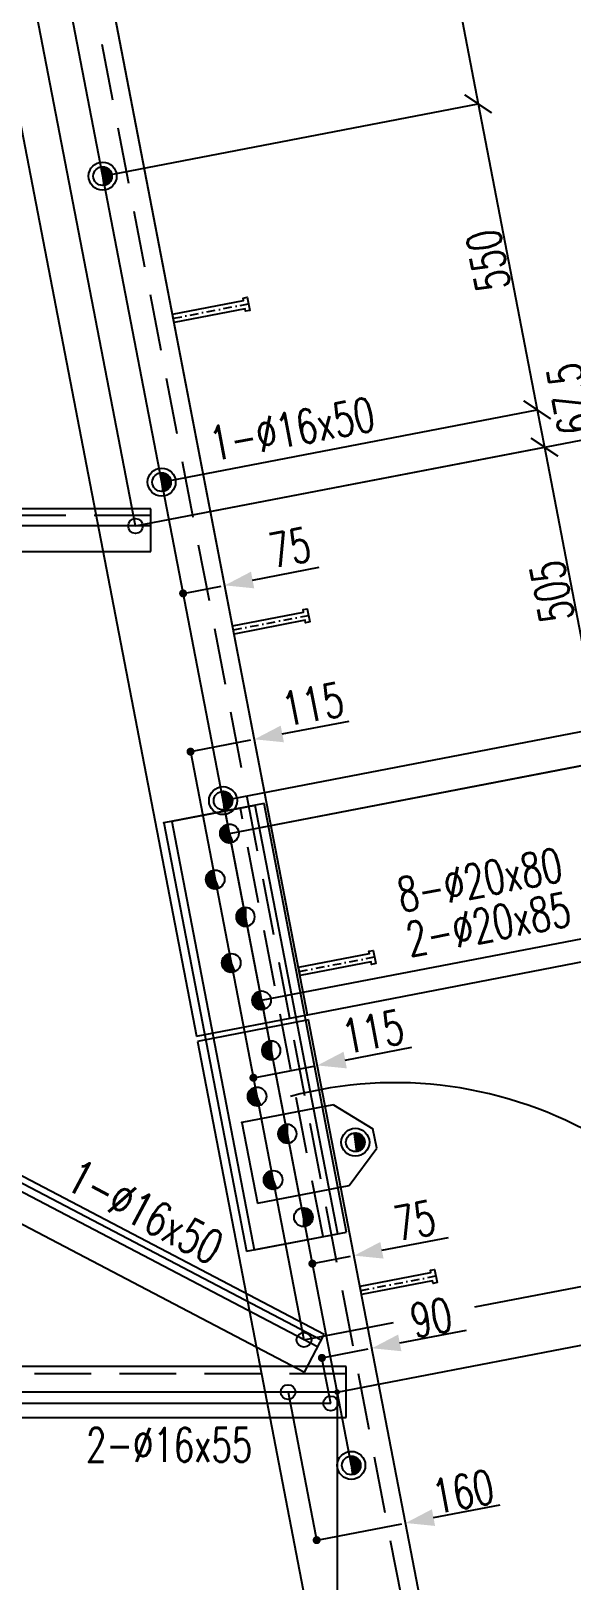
# Model space of a CAD drawing. Extents: x 533388 to 549608, y -33951 to -22449.
# Drawn here: x 546391 to 547346, y -30107 to -27372 of the extents above; entities that cross this region are included whole.
import ezdxf

# ---------------------------------------------------------------- set-up
doc = ezdxf.new("R2010")
doc.units = 0
doc.header["$LTSCALE"] = 200
doc.header["$MEASUREMENT"] = 0
doc.linetypes.add('DASHDOT', pattern=[1, 0.5, -0.25, 0, -0.25])
doc.linetypes.add('DASHED', pattern=[0.75, 0.5, -0.25])
doc.layers.get('0').update_dxf_attribs({"linetype": 'CONTINUOUS'})
for name, color, linetype in [('ASSI', 6, 'CONTINUOUS'), ('Echelon', 1, 'CONTINUOUS'), ('FORI', 2, 'CONTINUOUS'), ('LINEA_ANG', 2, 'CONTINUOUS'), ('LINEE_PIASTRA', 2, 'CONTINUOUS'), ('LINEE_PIASTRE', 2, 'CONTINUOUS'), ('LS', 7, 'CONTINUOUS'), ('MZ', 6, 'DASHDOT'), ('PIASTRE', 5, 'CONTINUOUS'), ('QT_MAL', 7, 'CONTINUOUS'), ('QT_MPR', 7, 'CONTINUOUS'), ('QT_MSP', 7, 'CONTINUOUS'), ('TRAT-Y', 7, 'DASHED')]:
    doc.layers.add(name, color=color, linetype=linetype)
doc.styles.add('QUOTE', font='ROMANS8.SHX', dxfattribs={"width": 0.7})
doc.styles.add('RS', font='ROMANS8.shx', dxfattribs={"width": 0.7})
doc.styles.get("Standard").update_dxf_attribs({"font": 'ROMANS8.SHX', "width": 0.7})
doc.dimstyles.new('FRECCE1', dxfattribs={"dimtxt": 60, "dimasz": 6.66, "dimexe": 0, "dimexo": 0, "dimgap": 1, "dimtad": 1, "dimzin": 0, "dimdsep": 46, "dimtxsty": 'RS', "dimblk1": 'QUOTP', "dimblk2": 'QUOTF', "dimsah": 1, "dimcen": 0, "dimclrd": 2, "dimclre": 2, "dimclrt": 7, "dimadec": 0, "dimazin": 0, "dimtfac": 1, "dimtix": 1, "dimtmove": 2, "dimatfit": 3, "dimldrblk": 'QUOTP', "dimfxl": 1, "dimtolj": 1, "dimtzin": 0, "dimarcsym": 0})
doc.dimstyles.new('TRATTO', dxfattribs={"dimscale": 0, "dimtxt": 60, "dimasz": 40, "dimexe": 0, "dimexo": 0, "dimgap": 5, "dimtad": 1, "dimrnd": 0.5, "dimdsep": 46, "dimtxsty": 'RS', "dimblk1": 'OBLIQUE', "dimblk2": 'OBLIQUE', "dimsah": 1, "dimcen": 0.09, "dimclrd": 2, "dimclre": 2, "dimclrt": 7, "dimadec": 0, "dimazin": 0, "dimtfac": 1, "dimtix": 1, "dimtmove": 2, "dimatfit": 3, "dimfxl": 1, "dimtolj": 1, "dimtzin": 0, "dimarcsym": 0})

# ---------------------------------------------------------------- blocks, each defined once
blk = doc.blocks.new('ASSE98')
blk.add_line((0, 0), (1, 0))
at = {"color": 7, "style": 'QUOTE', "width": 0.5, "flags": 1}
for tag, p in [('TI', (1.38308, 6.82731)), ('DI_S', (1.38308, 6.42178)), ('D_S', (1.38308, 6.02092)), ('E_S', (1.38308, 5.68065)), ('NFORI', (1.36454, 5.29792)), ('ALAR', (1.36349, 4.93246)), ('FAM', (1.3775, 4.54645)), ('ALA', (1.38308, 4.19257)), ('DISP2', (1.38308, 3.84971)), ('DISP1', (1.38308, 3.50686)), ('PINZAF', (1.38308, 3.164)), ('PINZAI', (1.38308, 2.82114)), ('TRP', (1.38308, 2.47829)), ('NP', (1.38308, 2.13543)), ('SV', (1.38308, 1.79257)), ('PESO', (1.38308, 1.44971)), ('QUA', (1.38308, 1.10686)), ('LUN', (1.38308, 0.764)), ('PROF', (1.38308, 0.42114)), ('POS', (1.38308, 0.07829))]:
    blk.add_attdef(tag, p, '', height=0.2, dxfattribs=at)
at = {"color": 7, "flags": 1}
for tag, p in [('LAV1', (3.07431, 6.82847)), ('LAV2', (3.07431, 6.49513)), ('LAV3', (3.07431, 6.1618)), ('LAV4', (3.07431, 5.82847)), ('LAV5', (3.07431, 5.49513)), ('LAV6', (3.07431, 5.1618)), ('LAV7', (3.07431, 4.82847)), ('LAV8', (3.07431, 4.49513)), ('LAV9', (3.07431, 4.1618)), ('LAV10', (3.07431, 3.82847))]:
    blk.add_attdef(tag, p, '', height=0.2, dxfattribs=at)
blk = doc.blocks.new('16')
blk.add_circle((0, 0), 1)
blk = doc.blocks.new('P20')
at = {"color": 0}
for p, q in [((0, 0.98), (0.02, 1)), ((0, 0.94), (0.06, 1)), ((1, -0.01), (0, 0.99)), ((0, 0.89), (0.1, 0.99)), ((0, 0.85), (0.14, 0.99)), ((0, 0.8), (0.18, 0.98)), ((0, 0.76), (0.22, 0.98)), ((0, 0.71), (0.25, 0.97)), ((0, 0.67), (0.29, 0.96)), ((1, -0.05), (0, 0.95)), ((0, 0.62), (0.32, 0.95)), ((0, 0.58), (0.36, 0.93)), ((0, 0.53), (0.39, 0.92)), ((0, 0.49), (0.42, 0.91)), ((1, -0.09), (0, 0.9)), ((0, 0.44), (0.45, 0.89)), ((0, 0.4), (0.48, 0.88)), ((0.99, -0.13), (0, 0.86)), ((0, 0.35), (0.51, 0.86)), ((0, 0.31), (0.54, 0.84)), ((0, 0.26), (0.56, 0.83)), ((0.99, -0.17), (0, 0.81)), ((0, 0.22), (0.59, 0.81)), ((0, 0.17), (0.61, 0.79)), ((0.98, -0.21), (0, 0.77)), ((0, 0.13), (0.64, 0.77)), ((0, 0.08), (0.66, 0.75)), ((0, 0.04), (0.69, 0.73)), ((0.97, -0.25), (0, 0.72)), ((0, -0.01), (0.71, 0.7)), ((0.96, -0.28), (0, 0.68)), ((0, -0.05), (0.73, 0.68)), ((0, -0.1), (0.75, 0.66)), ((0.95, -0.32), (0, 0.63)), ((0, -0.14), (0.77, 0.63)), ((0, -0.19), (0.79, 0.61)), ((0.94, -0.35), (0, 0.59)), ((0, -0.23), (0.81, 0.58)), ((0, -0.28), (0.83, 0.56)), ((0.92, -0.38), (0, 0.54)), ((0, -0.32), (0.85, 0.53)), ((0.91, -0.41), (0, 0.5)), ((0, -0.36), (0.87, 0.5)), ((0, -0.41), (0.88, 0.47)), ((0.9, -0.44), (0, 0.45)), ((0, -0.45), (0.9, 0.44)), ((0.88, -0.47), (0, 0.41)), ((0, -0.5), (0.91, 0.41)), ((0, -0.54), (0.92, 0.38)), ((0.87, -0.5), (0, 0.36)), ((0, -0.59), (0.94, 0.35)), ((0.85, -0.53), (0, 0.32)), ((0, -0.63), (0.95, 0.31)), ((0, -0.68), (0.96, 0.28)), ((0.83, -0.56), (0, 0.27)), ((0, -0.72), (0.97, 0.25)), ((0.81, -0.58), (0, 0.23)), ((0, -0.77), (0.98, 0.21)), ((0.79, -0.61), (0, 0.18)), ((0, -0.81), (0.99, 0.17)), ((0.77, -0.63), (0, 0.14)), ((0, -0.86), (0.99, 0.13)), ((0.75, -0.66), (0, 0.09)), ((0, -0.9), (1, 0.09)), ((0.73, -0.68), (0, 0.05)), ((0, -0.95), (1, 0.05)), ((0.71, -0.7), (0, 0.01)), ((0, -0.99), (1, 0.01)), ((1, 0.04), (0.04, 1)), ((1, 0.09), (0.09, 1)), ((0.99, 0.14), (0.14, 0.99)), ((0.98, 0.19), (0.19, 0.98)), ((0.97, 0.25), (0.25, 0.97)), ((0.95, 0.31), (0.31, 0.95)), ((0.92, 0.38), (0.38, 0.92)), ((0.88, 0.47), (0.47, 0.88)), ((0.81, 0.59), (0.59, 0.81)), ((0.69, -0.73), (0, -0.04)), ((0.66, -0.75), (0, -0.08)), ((0.64, -0.77), (0, -0.13)), ((0.61, -0.79), (0, -0.17)), ((0.59, -0.81), (0, -0.22)), ((0.56, -0.83), (0, -0.26)), ((0.54, -0.84), (0, -0.31)), ((0.51, -0.86), (0, -0.35)), ((0.48, -0.88), (0, -0.4)), ((0.45, -0.89), (0, -0.44)), ((0.42, -0.91), (0, -0.49)), ((0.39, -0.92), (0, -0.53)), ((0.36, -0.93), (0, -0.58)), ((0.32, -0.95), (0, -0.62)), ((0.29, -0.96), (0, -0.67)), ((0.25, -0.97), (0, -0.71)), ((0.22, -0.98), (0, -0.76)), ((0.18, -0.98), (0, -0.8)), ((0.14, -0.99), (0, -0.85)), ((0.1, -0.99), (0, -0.89)), ((0.04, -1), (1, -0.04)), ((0.09, -1), (1, -0.09)), ((0.14, -0.99), (0.99, -0.14)), ((0.19, -0.98), (0.98, -0.19)), ((0.25, -0.97), (0.97, -0.25)), ((0.31, -0.95), (0.95, -0.31)), ((0.38, -0.92), (0.92, -0.38)), ((0.47, -0.88), (0.88, -0.47)), ((0.59, -0.81), (0.81, -0.59))]:
    blk.add_line(p, q, dxfattribs=at)
for radius in [1.5, 1]:
    blk.add_circle((0, 0), radius)
blk = doc.blocks.new('MRKR_98')
blk.add_point((0, 0))
at = {"color": 7, "style": 'QUOTE', "width": 0.5, "flags": 1}
for tag, p in [('TI', (3.73, 6.83)), ('NFORI', (3.72, 5.3)), ('DI_S', (3.73, 6.42)), ('D_S', (3.73, 6.02)), ('E_S', (3.73, 5.68)), ('AUX2', (3.71, 4.93)), ('AUX1', (3.73, 4.19)), ('FAM', (3.73, 4.55)), ('COMMESSA', (3.73, 3.85)), ('MD', (3.73, 3.51)), ('MP', (3.73, 3.16)), ('LARGHEZZA', (3.73, 2.82)), ('SPESSORE', (3.73, 2.48)), ('NP', (3.73, 2.14)), ('SV', (3.73, 1.79)), ('PESO', (3.73, 1.45)), ('QUA', (3.73, 1.11)), ('LUN', (3.73, 0.76)), ('PROF', (3.73, 0.42)), ('POS', (3.73, 0.08))]:
    blk.add_attdef(tag, p, '', height=0.2, dxfattribs=at)
at = {"color": 7, "flags": 1}
for tag, p in [('LAV1', (5.26, 6.88)), ('LAV2', (5.26, 6.55)), ('LAV3', (5.26, 6.21)), ('LAV4', (5.26, 5.88)), ('LAV5', (5.26, 5.55)), ('LAV6', (5.26, 5.21)), ('LAV7', (5.26, 4.88)), ('LAV8', (5.26, 4.55)), ('LAV9', (5.26, 4.21)), ('LAV10', (5.26, 3.88))]:
    blk.add_attdef(tag, p, '', height=0.2, dxfattribs=at)
blk = doc.blocks.new('20')
at = {"color": 0}
for p, q in [((0, 0.98), (0.02, 1)), ((0, 0.94), (0.06, 1)), ((1, -0.01), (0, 0.99)), ((0, 0.89), (0.1, 0.99)), ((0, 0.85), (0.14, 0.99)), ((0, 0.8), (0.18, 0.98)), ((0, 0.76), (0.22, 0.98)), ((0, 0.71), (0.25, 0.97)), ((0, 0.67), (0.29, 0.96)), ((1, -0.05), (0, 0.95)), ((0, 0.62), (0.32, 0.95)), ((0, 0.58), (0.36, 0.93)), ((0, 0.53), (0.39, 0.92)), ((0, 0.49), (0.42, 0.91)), ((1, -0.09), (0, 0.9)), ((0, 0.44), (0.45, 0.89)), ((0, 0.4), (0.48, 0.88)), ((0.99, -0.13), (0, 0.86)), ((0, 0.35), (0.51, 0.86)), ((0, 0.31), (0.54, 0.84)), ((0, 0.26), (0.56, 0.83)), ((0.99, -0.17), (0, 0.81)), ((0, 0.22), (0.59, 0.81)), ((0, 0.17), (0.61, 0.79)), ((0.98, -0.21), (0, 0.77)), ((0, 0.13), (0.64, 0.77)), ((0, 0.08), (0.66, 0.75)), ((0, 0.04), (0.69, 0.73)), ((0.97, -0.25), (0, 0.72)), ((0, -0.01), (0.71, 0.7)), ((0.96, -0.28), (0, 0.68)), ((0, -0.05), (0.73, 0.68)), ((0, -0.1), (0.75, 0.66)), ((0.95, -0.32), (0, 0.63)), ((0, -0.14), (0.77, 0.63)), ((0, -0.19), (0.79, 0.61)), ((0.94, -0.35), (0, 0.59)), ((0, -0.23), (0.81, 0.58)), ((0, -0.28), (0.83, 0.56)), ((0.92, -0.38), (0, 0.54)), ((0, -0.32), (0.85, 0.53)), ((0.91, -0.41), (0, 0.5)), ((0, -0.36), (0.87, 0.5)), ((0, -0.41), (0.88, 0.47)), ((0.9, -0.44), (0, 0.45)), ((0, -0.45), (0.9, 0.44)), ((0.88, -0.47), (0, 0.41)), ((0, -0.5), (0.91, 0.41)), ((0, -0.54), (0.92, 0.38)), ((0.87, -0.5), (0, 0.36)), ((0, -0.59), (0.94, 0.35)), ((0.85, -0.53), (0, 0.32)), ((0, -0.63), (0.95, 0.31)), ((0, -0.68), (0.96, 0.28)), ((0.83, -0.56), (0, 0.27)), ((0, -0.72), (0.97, 0.25)), ((0.81, -0.58), (0, 0.23)), ((0, -0.77), (0.98, 0.21)), ((0.79, -0.61), (0, 0.18)), ((0, -0.81), (0.99, 0.17)), ((0.77, -0.63), (0, 0.14)), ((0, -0.86), (0.99, 0.13)), ((0.75, -0.66), (0, 0.09)), ((0, -0.9), (1, 0.09)), ((0.73, -0.68), (0, 0.05)), ((0, -0.95), (1, 0.05)), ((0.71, -0.7), (0, 0.01)), ((0, -0.99), (1, 0.01)), ((1, 0.04), (0.04, 1)), ((1, 0.09), (0.09, 1)), ((0.99, 0.14), (0.14, 0.99)), ((0.98, 0.19), (0.19, 0.98)), ((0.97, 0.25), (0.25, 0.97)), ((0.95, 0.31), (0.31, 0.95)), ((0.92, 0.38), (0.38, 0.92)), ((0.88, 0.47), (0.47, 0.88)), ((0.81, 0.59), (0.59, 0.81)), ((0.69, -0.73), (0, -0.04)), ((0.66, -0.75), (0, -0.08)), ((0.64, -0.77), (0, -0.13)), ((0.61, -0.79), (0, -0.17)), ((0.59, -0.81), (0, -0.22)), ((0.56, -0.83), (0, -0.26)), ((0.54, -0.84), (0, -0.31)), ((0.51, -0.86), (0, -0.35)), ((0.48, -0.88), (0, -0.4)), ((0.45, -0.89), (0, -0.44)), ((0.42, -0.91), (0, -0.49)), ((0.39, -0.92), (0, -0.53)), ((0.36, -0.93), (0, -0.58)), ((0.32, -0.95), (0, -0.62)), ((0.29, -0.96), (0, -0.67)), ((0.25, -0.97), (0, -0.71)), ((0.22, -0.98), (0, -0.76)), ((0.18, -0.98), (0, -0.8)), ((0.14, -0.99), (0, -0.85)), ((0.1, -0.99), (0, -0.89)), ((0.04, -1), (1, -0.04)), ((0.09, -1), (1, -0.09)), ((0.14, -0.99), (0.99, -0.14)), ((0.19, -0.98), (0.98, -0.19)), ((0.25, -0.97), (0.97, -0.25)), ((0.31, -0.95), (0.95, -0.31)), ((0.38, -0.92), (0.92, -0.38)), ((0.47, -0.88), (0.88, -0.47)), ((0.59, -0.81), (0.81, -0.59))]:
    blk.add_line(p, q, dxfattribs=at)
blk.add_line((0, 1), (0, -1))
blk.add_circle((0, 0), 1)
blk = doc.blocks.new('_OBLIQUE')
at = {"color": 0, "linetype": 'ByBlock'}
blk.add_line((-0.5, -0.5), (0.5, 0.5), dxfattribs=at)
blk = doc.blocks.new('*D21')
at = {"layer": 'LS', "color": 2, "lineweight": -2, "transparency": 16777216}
for p, q in [((541790, -29773.9), (541790, -30261.3)), ((546931.5, -29773.9), (546931.5, -30261.3)), ((541790, -30261.3), (546931.5, -30261.3))]:
    blk.add_line(p, q, dxfattribs=at)
at = {"layer": 'LS', "color": 2, "lineweight": -2, "transparency": 16777216, "xscale": 40, "yscale": 40, "zscale": 40, "rotation": 180}
blk.add_blockref('_OBLIQUE', (541790, -30261.3), dxfattribs=at)
at = {"layer": 'LS', "color": 2, "lineweight": -2, "transparency": 16777216, "xscale": 40, "yscale": 40, "zscale": 40}
blk.add_blockref('_OBLIQUE', (546931.5, -30261.3), dxfattribs=at)
at = {"layer": 'LS', "color": 7, "transparency": 16777216, "insert": (544360.8, -30226.3), "char_height": 60, "attachment_point": 5, "style": 'RS'}
blk.add_mtext('\\A1;5141.5', dxfattribs=at)
blk = doc.blocks.new('A$C6E393FD9')
at = {"layer": 'Echelon', "color": 3}
blk.add_lwpolyline([(2.5, 0), (0, 19.8), (168.6, 41.4), (167.9, 47.2), (177.8, 48.5), (181.8, 17.1), (171.9, 15.8), (171.2, 21.6), (2.5, 0)], close=True, dxfattribs=at)
at = {"layer": 'MZ', "ltscale": 0.2}
blk.add_line((1.3, 9.9), (179.8, 32.8), dxfattribs=at)
blk = doc.blocks.new('QUOTP')
at = {"layer": 'ASSI', "color": 2, "const_width": 1.07}
blk.add_lwpolyline([(-0.53, 0, 1), (0.53, 0, 1)], format="xyb", close=True, dxfattribs=at)
blk = doc.blocks.new('QUOTF')
at = {"layer": 'LS', "color": 2}
blk.add_line((7.5, 0), (25.5, 0), dxfattribs=at)
blk.add_solid([(7.5, 2.25), (0, 0), (7.5, -2.25)], dxfattribs=at)
blk = doc.blocks.new('*D35')
at = {"layer": 'QT_MAL', "color": 2, "lineweight": -2, "transparency": 16777216}
blk.add_line((546679.3, -28642.2), (546779.2, -28622.9), dxfattribs=at)
at = {"layer": 'QT_MAL', "color": 2, "lineweight": -2, "transparency": 16777216, "xscale": 6.66, "yscale": 6.66, "zscale": 6.66}
for name, p, rotation in [('QUOTF', (546785.7, -28621.7), 10.91543261025154), ('QUOTP', (546672.8, -28643.5), 190.9154326102515)]:
    blk.add_blockref(name, p, dxfattribs=dict(at, rotation=rotation))
at = {"layer": 'QT_MAL', "color": 7, "transparency": 16777216, "insert": (546888.7, -28559.9), "char_height": 60, "attachment_point": 5, "rotation": 10.9154, "style": 'RS'}
blk.add_mtext('\\A1;115', dxfattribs=at)
blk = doc.blocks.new('*D36')
at = {"layer": 'QT_MAL', "color": 2, "lineweight": -2, "transparency": 16777216}
for p, q in [((546659.7, -28364.2), (546659.7, -28364.2)), ((546666.2, -28363), (546726.8, -28351.3)), ((546733.3, -28350), (546733.3, -28350))]:
    blk.add_line(p, q, dxfattribs=at)
at = {"layer": 'QT_MAL', "color": 2, "lineweight": -2, "transparency": 16777216, "xscale": 6.66, "yscale": 6.66, "zscale": 6.66}
for name, p, rotation in [('QUOTF', (546733.3, -28350), 10.91543261025154), ('QUOTP', (546659.7, -28364.2), 190.9154326102515)]:
    blk.add_blockref(name, p, dxfattribs=dict(at, rotation=rotation))
at = {"layer": 'QT_MAL', "color": 7, "transparency": 16777216, "insert": (546848, -28283.2), "char_height": 60, "attachment_point": 5, "rotation": 10.9154, "style": 'RS'}
blk.add_mtext('\\A1;75', dxfattribs=at)
blk = doc.blocks.new('*D42')
at = {"layer": 'QT_MPR', "color": 2, "lineweight": -2, "transparency": 16777216}
for p, q in [((546818.2, -23453.6), (547004.2, -23417.7)), ((547004.2, -23417.7), (548183.5, -29532.5)), ((546931.5, -29773.9), (548183.5, -29532.5))]:
    blk.add_line(p, q, dxfattribs=at)
at = {"layer": 'QT_MPR', "color": 2, "lineweight": -2, "transparency": 16777216, "xscale": 40, "yscale": 40, "zscale": 40}
for p, rotation in [((547004.2, -23417.7), 100.9154326102515), ((548183.5, -29532.5), 280.9154326102516)]:
    blk.add_blockref('_OBLIQUE', p, dxfattribs=dict(at, rotation=rotation))
at = {"layer": 'QT_MPR', "color": 7, "transparency": 16777216, "insert": (547559.5, -26481.7), "char_height": 60, "attachment_point": 5, "rotation": 100.9154, "style": 'RS'}
blk.add_mtext('\\A1;6228', dxfattribs=at)
blk = doc.blocks.new('*D56')
at = {"layer": 'QT_MPR', "color": 2, "lineweight": -2, "transparency": 16777216}
for p, q in [((546296.1, -26795.6), (547312.4, -26599.6)), ((547312.4, -26599.6), (547591.9, -28049.2)), ((546575.6, -28245.2), (547591.9, -28049.2))]:
    blk.add_line(p, q, dxfattribs=at)
at = {"layer": 'QT_MPR', "color": 2, "lineweight": -2, "transparency": 16777216, "xscale": 40, "yscale": 40, "zscale": 40}
for p, rotation in [((547312.4, -26599.6), 100.9154326102515), ((547591.9, -28049.2), 280.9154326102516)]:
    blk.add_blockref('_OBLIQUE', p, dxfattribs=dict(at, rotation=rotation))
at = {"layer": 'QT_MPR', "color": 7, "transparency": 16777216, "insert": (547417.8, -27331.1), "char_height": 60, "attachment_point": 5, "rotation": 100.9154, "style": 'RS'}
blk.add_mtext('\\A1;1476.5', dxfattribs=at)
blk = doc.blocks.new('*D57')
at = {"layer": 'QT_MPR', "color": 2, "lineweight": -2, "transparency": 16777216}
for p, q in [((546575.6, -28245.2), (547591.9, -28049.2)), ((547591.9, -28049.2), (547698.7, -28603.2)), ((546741.4, -28787.8), (547698.7, -28603.2))]:
    blk.add_line(p, q, dxfattribs=at)
at = {"layer": 'QT_MPR', "color": 2, "lineweight": -2, "transparency": 16777216, "xscale": 40, "yscale": 40, "zscale": 40}
for p, rotation in [((547591.9, -28049.2), 100.9154326102515), ((547698.7, -28603.2), 280.9154326102516)]:
    blk.add_blockref('_OBLIQUE', p, dxfattribs=dict(at, rotation=rotation))
at = {"layer": 'QT_MPR', "color": 7, "transparency": 16777216, "insert": (547610.9, -28332.8), "char_height": 60, "attachment_point": 5, "rotation": 100.9154, "style": 'RS'}
blk.add_mtext('\\A1;564', dxfattribs=at)
blk = doc.blocks.new('*D58')
at = {"layer": 'QT_MPR', "color": 2, "lineweight": -2, "transparency": 16777216}
for p, q in [((546741.4, -28787.8), (547698.7, -28603.2)), ((547698.7, -28603.2), (547755.5, -28897.7)), ((546798.2, -29082.4), (547755.5, -28897.7))]:
    blk.add_line(p, q, dxfattribs=at)
at = {"layer": 'QT_MPR', "color": 2, "lineweight": -2, "transparency": 16777216, "xscale": 40, "yscale": 40, "zscale": 40}
for p, rotation in [((547698.7, -28603.2), 100.9154326102515), ((547755.5, -28897.7), 280.9154326102516)]:
    blk.add_blockref('_OBLIQUE', p, dxfattribs=dict(at, rotation=rotation))
at = {"layer": 'QT_MPR', "color": 7, "transparency": 16777216, "insert": (547770.1, -28736.7), "char_height": 60, "attachment_point": 5, "rotation": 100.9154, "style": 'RS'}
blk.add_mtext('\\A1;75x4', dxfattribs=at)
blk = doc.blocks.new('*D59')
at = {"layer": 'QT_MPR', "color": 2, "lineweight": -2, "transparency": 16777216}
for p, q in [((546741.4, -28787.8), (547698.7, -28603.2)), ((547698.7, -28603.2), (547755.5, -28897.7)), ((546798.2, -29082.4), (547755.5, -28897.7))]:
    blk.add_line(p, q, dxfattribs=at)
at = {"layer": 'QT_MPR', "color": 2, "lineweight": -2, "transparency": 16777216, "xscale": 40, "yscale": 40, "zscale": 40}
for p, rotation in [((547698.7, -28603.2), 100.9154326102515), ((547755.5, -28897.7), 280.9154326102516)]:
    blk.add_blockref('_OBLIQUE', p, dxfattribs=dict(at, rotation=rotation))
at = {"layer": 'QT_MPR', "color": 7, "transparency": 16777216, "insert": (547692.8, -28757.1), "char_height": 60, "attachment_point": 5, "rotation": 100.9154, "style": 'RS'}
blk.add_mtext('\\A1;300', dxfattribs=at)
blk = doc.blocks.new('*D60')
at = {"layer": 'QT_MPR', "color": 2, "lineweight": -2, "transparency": 16777216}
for p, q in [((546798.2, -29082.4), (547461, -28954.5)), ((547461, -28954.5), (547468.6, -28994.2)), ((546879.5, -29107.8), (547468.6, -28994.2))]:
    blk.add_line(p, q, dxfattribs=at)
at = {"layer": 'QT_MPR', "color": 2, "lineweight": -2, "transparency": 16777216, "xscale": 40, "yscale": 40, "zscale": 40}
for p, rotation in [((547461, -28954.5), 100.9154326102515), ((547468.6, -28994.2), 280.9154326102516)]:
    blk.add_blockref('_OBLIQUE', p, dxfattribs=dict(at, rotation=rotation))
at = {"layer": 'QT_MPR', "color": 7, "transparency": 16777216, "insert": (547438.9, -29060.2), "char_height": 60, "attachment_point": 5, "rotation": 100.9154, "style": 'RS'}
blk.add_mtext('\\A1;40', dxfattribs=at)
blk = doc.blocks.new('*D61')
at = {"layer": 'QT_MPR', "color": 2, "lineweight": -2, "transparency": 16777216}
for p, q in [((546798.2, -29082.4), (547755.5, -28897.7)), ((547755.5, -28897.7), (547888.9, -29589.3)), ((546931.5, -29773.9), (547888.9, -29589.3))]:
    blk.add_line(p, q, dxfattribs=at)
at = {"layer": 'QT_MPR', "color": 2, "lineweight": -2, "transparency": 16777216, "xscale": 40, "yscale": 40, "zscale": 40}
for p, rotation in [((547755.5, -28897.7), 100.9154326102515), ((547888.9, -29589.3), 280.9154326102516)]:
    blk.add_blockref('_OBLIQUE', p, dxfattribs=dict(at, rotation=rotation))
at = {"layer": 'QT_MPR', "color": 7, "transparency": 16777216, "insert": (547791.7, -29269.9), "char_height": 60, "attachment_point": 5, "rotation": 100.9154, "style": 'RS'}
blk.add_mtext('\\A1;704.5', dxfattribs=at)
blk = doc.blocks.new('*D71')
at = {"layer": 'QT_MSP', "color": 2, "lineweight": -2, "transparency": 16777216}
for p, q in [((546415.4, -27097.5), (547078.2, -26969.7)), ((547078.2, -26969.7), (547180.4, -27499.9)), ((546517.6, -27627.7), (547180.4, -27499.9))]:
    blk.add_line(p, q, dxfattribs=at)
at = {"layer": 'QT_MSP', "color": 2, "lineweight": -2, "transparency": 16777216, "xscale": 40, "yscale": 40, "zscale": 40}
for p, rotation in [((547078.2, -26969.7), 100.9154326102515), ((547180.4, -27499.9), 280.9154326102516)]:
    blk.add_blockref('_OBLIQUE', p, dxfattribs=dict(at, rotation=rotation))
at = {"layer": 'QT_MSP', "color": 7, "transparency": 16777216, "insert": (547094.9, -27241.4), "char_height": 60, "attachment_point": 5, "rotation": 100.9154, "style": 'RS'}
blk.add_mtext('\\A1;540', dxfattribs=at)
blk = doc.blocks.new('*D72')
at = {"layer": 'QT_MSP', "color": 2, "lineweight": -2, "transparency": 16777216}
for p, q in [((546517.6, -27627.7), (547180.4, -27499.9)), ((547180.4, -27499.9), (547284.6, -28040)), ((546621.8, -28167.8), (547284.6, -28040))]:
    blk.add_line(p, q, dxfattribs=at)
at = {"layer": 'QT_MSP', "color": 2, "lineweight": -2, "transparency": 16777216, "xscale": 40, "yscale": 40, "zscale": 40}
for p, rotation in [((547180.4, -27499.9), 100.9154326102515), ((547284.6, -28040), 280.9154326102516)]:
    blk.add_blockref('_OBLIQUE', p, dxfattribs=dict(at, rotation=rotation))
at = {"layer": 'QT_MSP', "color": 7, "transparency": 16777216, "insert": (547198.1, -27776.6), "char_height": 60, "attachment_point": 5, "rotation": 100.9154, "style": 'RS'}
blk.add_mtext('\\A1;550', dxfattribs=at)
blk = doc.blocks.new('*D73')
at = {"layer": 'QT_MSP', "color": 2, "lineweight": -2, "transparency": 16777216}
for p, q in [((546621.8, -28167.8), (547284.6, -28040)), ((547284.6, -28040), (547297.3, -28106)), ((546575.6, -28245.2), (547297.3, -28106))]:
    blk.add_line(p, q, dxfattribs=at)
at = {"layer": 'QT_MSP', "color": 2, "lineweight": -2, "transparency": 16777216, "xscale": 40, "yscale": 40, "zscale": 40}
for p, rotation in [((547284.6, -28040), 100.9154326102515), ((547297.3, -28106), 280.9154326102516)]:
    blk.add_blockref('_OBLIQUE', p, dxfattribs=dict(at, rotation=rotation))
at = {"layer": 'QT_MSP', "color": 7, "transparency": 16777216, "insert": (547342.2, -28021), "char_height": 60, "attachment_point": 5, "rotation": 100.9154, "style": 'RS'}
blk.add_mtext('\\A1;67.5', dxfattribs=at)
blk = doc.blocks.new('*D74')
at = {"layer": 'QT_MSP', "color": 2, "lineweight": -2, "transparency": 16777216}
for p, q in [((546575.6, -28245.2), (547297.3, -28106)), ((547297.3, -28106), (547393, -28602.1)), ((546730.2, -28730), (547393, -28602.1))]:
    blk.add_line(p, q, dxfattribs=at)
at = {"layer": 'QT_MSP', "color": 2, "lineweight": -2, "transparency": 16777216, "xscale": 40, "yscale": 40, "zscale": 40}
for p, rotation in [((547297.3, -28106), 100.9154326102515), ((547393, -28602.1), 280.9154326102516)]:
    blk.add_blockref('_OBLIQUE', p, dxfattribs=dict(at, rotation=rotation))
at = {"layer": 'QT_MSP', "color": 7, "transparency": 16777216, "insert": (547310.8, -28360.7), "char_height": 60, "attachment_point": 5, "rotation": 100.9154, "style": 'RS'}
blk.add_mtext('\\A1;505', dxfattribs=at)
blk = doc.blocks.new('*D75')
at = {"layer": 'QT_MSP', "color": 2, "lineweight": -2, "transparency": 16777216}
for p, q in [((546730.2, -28730), (547393, -28602.1)), ((547393, -28602.1), (547404.2, -28660)), ((546741.4, -28787.8), (547404.2, -28660))]:
    blk.add_line(p, q, dxfattribs=at)
at = {"layer": 'QT_MSP', "color": 2, "lineweight": -2, "transparency": 16777216, "xscale": 40, "yscale": 40, "zscale": 40}
for p, rotation in [((547393, -28602.1), 100.9154326102515), ((547404.2, -28660), 280.9154326102516)]:
    blk.add_blockref('_OBLIQUE', p, dxfattribs=dict(at, rotation=rotation))
at = {"layer": 'QT_MSP', "color": 7, "transparency": 16777216, "insert": (547446.7, -28602.9), "char_height": 60, "attachment_point": 5, "rotation": 100.9154, "style": 'RS'}
blk.add_mtext('\\A1;59', dxfattribs=at)
blk = doc.blocks.new('*D113')
at = {"layer": 'LS', "color": 2, "lineweight": -2, "transparency": 16777216}
for p, q in [((547174.5, -29623.5), (547575.1, -29546.2)), ((547594.3, -29646.1), (547575.1, -29546.2)), ((546931.5, -29773.9), (547594.3, -29646.1))]:
    blk.add_line(p, q, dxfattribs=at)
at = {"layer": 'LS', "color": 2, "lineweight": -2, "transparency": 16777216, "xscale": 40, "yscale": 40, "zscale": 40}
for p, rotation in [((547575.1, -29546.2), 100.9154326102435), ((547594.3, -29646.1), 280.9154326102435)]:
    blk.add_blockref('_OBLIQUE', p, dxfattribs=dict(at, rotation=rotation))
at = {"layer": 'LS', "color": 7, "transparency": 16777216, "insert": (547518.6, -29578.3), "char_height": 60, "attachment_point": 5, "rotation": 100.9154, "style": 'RS'}
blk.add_mtext('\\A1;101.5', dxfattribs=at)
blk = doc.blocks.new('*D114')
at = {"layer": 'QT_MAL', "color": 2, "lineweight": -2, "transparency": 16777216}
for p, q in [((546901.9, -30033.9), (547045.9, -30006.2)), ((546895.4, -30035.2), (546895.4, -30035.2))]:
    blk.add_line(p, q, dxfattribs=at)
at = {"layer": 'QT_MAL', "color": 2, "lineweight": -2, "transparency": 16777216, "xscale": 6.66, "yscale": 6.66, "zscale": 6.66}
for name, p, rotation in [('QUOTF', (547052.5, -30004.9), 10.91543261025215), ('QUOTP', (546895.4, -30035.2), 190.9154326102521)]:
    blk.add_blockref(name, p, dxfattribs=dict(at, rotation=rotation))
at = {"layer": 'QT_MAL', "color": 7, "transparency": 16777216, "insert": (547153.7, -29949.6), "char_height": 60, "attachment_point": 5, "rotation": 10.9154, "style": 'RS'}
blk.add_mtext('\\A1;160', dxfattribs=at)
blk = doc.blocks.new('*D115')
at = {"layer": 'QT_MAL', "color": 2, "lineweight": -2, "transparency": 16777216}
for p, q in [((546911.2, -29712.3), (546986.5, -29697.8)), ((546993, -29696.5), (546993, -29696.5)), ((546904.6, -29713.5), (546904.6, -29713.5))]:
    blk.add_line(p, q, dxfattribs=at)
at = {"layer": 'QT_MAL', "color": 2, "lineweight": -2, "transparency": 16777216, "xscale": 6.66, "yscale": 6.66, "zscale": 6.66}
for name, p, rotation in [('QUOTF', (546993, -29696.5), 10.91543261025337), ('QUOTP', (546904.6, -29713.5), 190.9154326102534)]:
    blk.add_blockref(name, p, dxfattribs=dict(at, rotation=rotation))
at = {"layer": 'QT_MAL', "color": 7, "transparency": 16777216, "insert": (547097.5, -29642.4), "char_height": 60, "attachment_point": 5, "rotation": 10.9154, "style": 'RS'}
blk.add_mtext('\\A1;90', dxfattribs=at)
blk = doc.blocks.new('*D116')
at = {"layer": 'QT_MAL', "color": 2, "lineweight": -2, "transparency": 16777216}
for p, q in [((546894.3, -29545.9), (546954.9, -29534.2)), ((546961.5, -29533), (546961.5, -29533)), ((546887.8, -29547.2), (546887.8, -29547.2))]:
    blk.add_line(p, q, dxfattribs=at)
at = {"layer": 'QT_MAL', "color": 2, "lineweight": -2, "transparency": 16777216, "xscale": 6.66, "yscale": 6.66, "zscale": 6.66}
for name, p, rotation in [('QUOTF', (546961.5, -29533), 10.91543261024065), ('QUOTP', (546887.8, -29547.2), 190.9154326102406)]:
    blk.add_blockref(name, p, dxfattribs=dict(at, rotation=rotation))
at = {"layer": 'QT_MAL', "color": 7, "transparency": 16777216, "insert": (547068.3, -29471.1), "char_height": 60, "attachment_point": 5, "rotation": 10.9154, "style": 'RS'}
blk.add_mtext('\\A1;75', dxfattribs=at)
blk = doc.blocks.new('*D117')
at = {"layer": 'QT_MAL', "color": 2, "lineweight": -2, "transparency": 16777216}
for p, q in [((546790.3, -29217.8), (546890.2, -29198.6)), ((546896.7, -29197.3), (546896.7, -29197.3)), ((546783.8, -29219.1), (546783.8, -29219.1))]:
    blk.add_line(p, q, dxfattribs=at)
at = {"layer": 'QT_MAL', "color": 2, "lineweight": -2, "transparency": 16777216, "xscale": 6.66, "yscale": 6.66, "zscale": 6.66}
for name, p, rotation in [('QUOTF', (546896.7, -29197.3), 10.91543261024065), ('QUOTP', (546783.8, -29219.1), 190.9154326102406)]:
    blk.add_blockref(name, p, dxfattribs=dict(at, rotation=rotation))
at = {"layer": 'QT_MAL', "color": 7, "transparency": 16777216, "insert": (546994.7, -29137.9), "char_height": 60, "attachment_point": 5, "rotation": 10.9154, "style": 'RS'}
blk.add_mtext('\\A1;115', dxfattribs=at)
blk = doc.blocks.new('bull')
at = {"style": 'RS', "width": 0.7, "flags": 1}
for tag, p in [('NN', (-12.25, 0)), ('DIAMETRO', (0, -4.86)), ('SERRAGGIO', (0, -9.71)), ('LUNGHEZZA', (0, -14.57)), ('NB', (0, -19.43)), ('TIPO', (0, -24.12)), ('EL', (-0.14, -29))]:
    blk.add_attdef(tag, p, '', height=3, dxfattribs=at)
at = {"style": 'RS', "width": 0.7}
blk.add_attdef('BULLONE', (0, 0), '', height=3, dxfattribs=at)

msp = doc.modelspace()

# ---------------------------------------------------------------- linework, layer by layer
at = {"layer": 'ASSI', "color": 6}
msp.add_line((546844.972, -29773.909), (546896.43, -30040.743), dxfattribs=at)
at = {"layer": 'LINEA_ANG'}
for p, q in [((546879.456, -29107.77), (545702.016, -23002.267)), ((545505.634, -23040.139), (546683.074, -29145.642)), ((546602.625, -28215.214), (544101.625, -28215.214)), ((546908.513, -29672.018), (544116.94, -28210.539)), ((546602.625, -28290.214), (546602.625, -28215.214)), ((544082.154, -28276.984), (546873.727, -29738.463)), ((544101.625, -28290.214), (546602.625, -28290.214)), ((546786.806, -28738.295), (546639.519, -28766.699)), ((546932.613, -29494.364), (546786.806, -28738.295)), ((546639.519, -28766.699), (546785.327, -29522.768)), ((546683.074, -29145.642), (546879.456, -29107.77)), ((546881.245, -29117.047), (546684.863, -29154.919)), ((547104.69, -30275.698), (546881.245, -29117.047)), ((546684.863, -29154.919), (546908.308, -30313.57)), ((546785.327, -29522.768), (546932.613, -29494.364)), ((546873.727, -29738.463), (546908.513, -29672.018)), ((546947.256, -29728.909), (541693.256, -29728.909)), ((546947.256, -29818.909), (546947.256, -29728.909)), ((546947.256, -29818.909), (546947.256, -29728.909)), ((541693.256, -29818.909), (546947.256, -29818.909))]:
    msp.add_line(p, q, dxfattribs=at)
at = {"layer": 'LINEA_ANG', "color": 2}
msp.add_line((546903.179, -29682.206), (544111.606, -28220.727), dxfattribs=at)
at = {"layer": 'LINEA_ANG', "color": 1, "const_width": 4.75}
msp.add_lwpolyline([(546928.903, -29773.909, 1), (546934.153, -29773.909, 1)], format="xyb", close=True, dxfattribs=at)
msp.add_lwpolyline([(546928.903, -29773.909, 1), (546934.153, -29773.909, 1)], format="xyb", close=True, dxfattribs=at)
at = {"layer": 'LINEE_PIASTRA'}
for p, q in [((546925.356, -29266.618), (546994.685, -29309.261)), ((546952.813, -29408.994), (547001.312, -29343.628))]:
    msp.add_line(p, q, dxfattribs=at)
at = {"layer": 'LINEE_PIASTRE'}
for p, q in [((546802.516, -28735.265), (546625.773, -28769.35)), ((546948.323, -29491.334), (546802.516, -28735.265)), ((546625.773, -28769.35), (546771.58, -29525.419)), ((546925.356, -29266.618), (546763.341, -29297.862)), ((546763.341, -29297.862), (546790.798, -29440.239)), ((547001.312, -29343.628), (546994.685, -29309.261)), ((546790.798, -29440.239), (546952.813, -29408.994)), ((546771.58, -29525.419), (546948.323, -29491.334))]:
    msp.add_line(p, q, dxfattribs=at)
at = {"layer": 'LS', "color": 6}
for p, q in [((546575.625, -28245.214), (545950.652, -25004.478)), ((546415.384, -27097.493), (546956.47, -29903.244)), ((546672.734, -28643.197), (546872.997, -29681.643)), ((546872.997, -29681.643), (547031.127, -29651.148)), ((546920.108, -29793.909), (546905.104, -29716.107)), ((546931.528, -29773.909), (541693.256, -29773.909)), ((546920.108, -29793.909), (541693.256, -29793.909))]:
    msp.add_line(p, q, dxfattribs=at)
at = {"layer": 'LS', "const_width": 0.25}
msp.add_lwpolyline([(546931.153, -29773.909, 1), (546931.903, -29773.909, 1)], format="xyb", close=True, dxfattribs=at)
msp.add_lwpolyline([(546931.153, -29773.909, 1), (546931.903, -29773.909, 1)], format="xyb", close=True, dxfattribs=at)
msp.add_lwpolyline([(546931.153, -29773.909, 1), (546931.903, -29773.909, 1)], format="xyb", close=True, dxfattribs=at)
at = {"layer": 'LS', "color": 6}
msp.add_arc((547033.74, -29942.452), 714.64, 13.720404, 104.980667, dxfattribs=at)
at = {"layer": 'TRAT-Y'}
for p, q in [((546848.035, -29113.829), (545670.595, -23008.327)), ((546602.625, -28226.714), (544101.625, -28226.714)), ((546906.592, -29499.382), (546760.785, -28743.313)), ((547073.269, -30281.758), (546849.824, -29123.107)), ((546947.256, -29741.909), (541693.256, -29741.909))]:
    msp.add_line(p, q, dxfattribs=at)

# ---------------------------------------------------------------- block references
at = {"layer": 'ASSI'}
for p, xscale, rotation in [((546879.456, -29107.77), 6217.999999999999, 100.9154326102515), ((546896.918, -29694.166), 3151, 152.3664917154603), ((546602.625, -28245.214), 2501, 180), ((546879.59, -29504.589), 770, 100.9154326101934), ((547104.688, -30275.689), 1180, 100.9154326102407), ((546947.256, -29728.909), 5254, 180)]:
    msp.add_blockref('ASSE98', p, dxfattribs=dict(at, xscale=xscale, rotation=rotation))
at = {"layer": 'FORI'}
for name, p, xscale, yscale, zscale, rotation in [('P20', (546517.638, -27627.723), 16.5, 16.5, 16.5, 7.543052222774039), ('P20', (546621.786, -28167.772), 16.5, 16.5, 16.5, 7.543052222774039), ('P20', (546730.202, -28729.951), 16.5, 16.5, 16.5, 7.543052222774039), ('20', (546741.357, -28787.796), 16.5, 16.5, 16.5, 201.830865220485), ('20', (546716.283, -28869.014), 16.5, 16.5, 16.5, 201.830865220485), ('20', (546744.687, -29016.3), 16.5, 16.5, 16.5, 201.830865220485), ('20', (546798.165, -29082.369), 16.5, 16.5, 16.5, 201.830865220485), ('20', (546790.133, -29251.958), 16.5, 16.5, 16.5, 201.830865220485), ('P20', (546963.603, -29332.924), 16.5, 16.5, 16.5, 7.543052222774039), ('20', (546818.537, -29399.244), 16.5, 16.5, 16.5, 201.830865220485), ('16', (546872.997, -29681.643), 13, 13, 13, 359.9574476220001), ('16', (546920.108, -29793.909), 13, 13, 13, 0.04745451600003003), ('P20', (546956.47, -29903.244), 16.5, 16.5, 16.5, 7.543052222774039)]:
    msp.add_blockref(name, p, dxfattribs=dict(at, xscale=xscale, yscale=yscale, zscale=zscale, rotation=rotation))
for name, p, xscale, yscale, zscale in [('16', (546575.625, -28245.214), 13, 13, 13), ('20', (546769.761, -28935.083), -16.5, 16.5, 16.5), ('20', (546815.207, -29170.741), -16.5, 16.5, 16.5), ('20', (546843.611, -29318.027), -16.5, 16.5, 16.5), ('20', (546872.015, -29465.313), 16.5, 16.5, 16.5), ('16', (546844.972, -29773.909), 13, 13, 13)]:
    msp.add_blockref(name, p, dxfattribs=dict(at, xscale=xscale, yscale=yscale, zscale=zscale))
at = {"layer": 'LS', "color": 6, "xscale": 0.7500000000000001, "yscale": 0.7500000000000001, "zscale": 0.7500000000000001, "rotation": 3.618223307568464}
for p in [(546641.937, -27886.119), (546747.978, -28435.987), (546864.252, -29038.915), (546972.834, -29601.952)]:
    msp.add_blockref('A$C6E393FD9', p, dxfattribs=at)
at = {"layer": 'LS', "color": 7, "xscale": 20, "yscale": 20, "zscale": 20}
for p, rotation, values in [((546713.518, -28130.829), 10.76579057646651, {'BULLONE': '1-%%c16x50                '}), ((547044.803, -28926.908), 10.93381678575579, {'BULLONE': '8-%%c20x80                '}), ((547059.977, -29005.456), 10.93381678575579, {'BULLONE': '2-%%c20x85                '}), ((546448.962, -29413.783), 332.1334946526343, {'BULLONE': '1-%%c16x50                '})]:
    msp.add_blockref('bull', p, dxfattribs=dict(at, rotation=rotation)).add_auto_attribs(values)
msp.add_blockref('bull', (546488.343, -29897.035), dxfattribs=at).add_auto_attribs({'BULLONE': '2-%%c16x55                '})
at = {"layer": 'PIASTRE', "rotation": 280.915432614}
for p, xscale, yscale, zscale in [((546625.773, -28769.35), 15, 15, 15), ((546763.341, -29297.862), 20, 20, 20)]:
    msp.add_blockref('MRKR_98', p, dxfattribs=dict(at, xscale=xscale, yscale=yscale, zscale=zscale))

# ---------------------------------------------------------------- dimensions: what is measured, and where the dimension line sits
at = {"layer": 'LS'}
dim = msp.add_linear_dim(base=(547575.071, -29546.249), p1=(546931.528, -29773.909), p2=(547174.504, -29623.498), angle=100.915433, dimstyle='TRATTO', override={"dimscale": 1}, dxfattribs=at)
dim.commit()
dim.dimension.update_dxf_attribs({"geometry": '*D113', "text_midpoint": (547518.592, -29578.305), "dimtype": 160})
dim = msp.add_linear_dim(base=(546931.528, -30261.345), p1=(541789.989, -29773.909), p2=(546931.528, -29773.909), dimstyle='TRATTO', override={"dimscale": 1}, dxfattribs=at)
dim.commit()
dim.dimension.update_dxf_attribs({"geometry": '*D21', "text_midpoint": (544360.758, -30226.345)})
at = {"layer": 'QT_MAL'}
for base, p1, p2, text, picture, middle in [((546733.325, -28350.023), (546659.672, -28364.227), (546733.325, -28350.023), '75', '*D36', (546848.027, -28283.162)), ((546785.715, -28621.687), (546672.786, -28643.465), (546785.715, -28621.687), '115', '*D35', (546888.681, -28559.903)), ((546896.721, -29197.295), (546783.791, -29219.074), (546896.721, -29197.295), '115', '*D117', (546994.656, -29137.939)), ((546961.456, -29532.977), (546887.804, -29547.181), (546961.456, -29532.977), '75', '*D116', (547068.35, -29471.059)), ((546992.992, -29696.502), (546904.611, -29713.546), (546992.992, -29696.502), '90', '*D115', (547097.519, -29642.35)), ((547052.467, -30004.903), (546895.362, -30035.2), (547052.467, -30004.903), '160', '*D114', (547153.707, -29949.566))]:
    dim = msp.add_linear_dim(base=base, p1=p1, p2=p2, angle=10.915433, text=text, dimstyle='FRECCE1', dxfattribs=at)
    dim.commit()
    dim.dimension.update_dxf_attribs({"geometry": picture, "text_midpoint": middle, "dimtype": 160})
at = {"layer": 'QT_MPR'}
for base, p1, p2, text, picture, middle in [((548183.47, -29532.473), (546818.21, -23453.569), (546931.528, -29773.909), '6228', '*D42', (547559.489, -26481.711)), ((547591.9, -28049.226), (546296.074, -26795.637), (546575.625, -28245.214), '1476.5', '*D56', (547417.758, -27331.065)), ((547698.727, -28603.169), (546575.625, -28245.214), (546741.357, -28787.796), '564', '*D57', (547610.947, -28332.825)), ((547755.535, -28897.741), (546741.357, -28787.796), (546798.165, -29082.369), '75x4', '*D58', (547770.063, -28736.655)), ((547755.535, -28897.741), (546741.357, -28787.796), (546798.165, -29082.369), '300', '*D59', (547692.764, -28757.082)), ((547888.898, -29589.281), (546798.165, -29082.369), (546931.528, -29773.909), '704.5', '*D61', (547791.668, -29269.941)), ((547468.6, -28994.154), (546798.165, -29082.369), (546879.456, -29107.77), '40', '*D60', (547438.898, -29060.208))]:
    dim = msp.add_linear_dim(base=base, p1=p1, p2=p2, angle=100.915433, text=text, dimstyle='TRATTO', override={"dimscale": 1}, dxfattribs=at)
    dim.commit()
    dim.dimension.update_dxf_attribs({"geometry": picture, "text_midpoint": middle, "dimtype": 160})
at = {"layer": 'QT_MSP'}
for base, p1, p2, text, picture, middle in [((547180.436, -27499.903), (546415.384, -27097.493), (546517.638, -27627.723), '540', '*D71', (547094.942, -27241.416)), ((547284.584, -28039.952), (546517.638, -27627.723), (546621.786, -28167.772), '550', '*D72', (547198.143, -27776.555)), ((547297.327, -28106.034), (546621.786, -28167.772), (546575.625, -28245.214), '67.5', '*D73', (547342.182, -28020.969)), ((547392.999, -28602.131), (546575.625, -28245.214), (546730.202, -28729.951), '505', '*D74', (547310.796, -28360.71)), ((547404.155, -28659.977), (546730.202, -28729.951), (546741.357, -28787.796), '59', '*D75', (547446.667, -28602.892))]:
    dim = msp.add_linear_dim(base=base, p1=p1, p2=p2, angle=100.915433, text=text, dimstyle='TRATTO', override={"dimscale": 1}, dxfattribs=at)
    dim.commit()
    dim.dimension.update_dxf_attribs({"geometry": picture, "text_midpoint": middle, "dimtype": 160})

doc.saveas('drawing.dxf')
